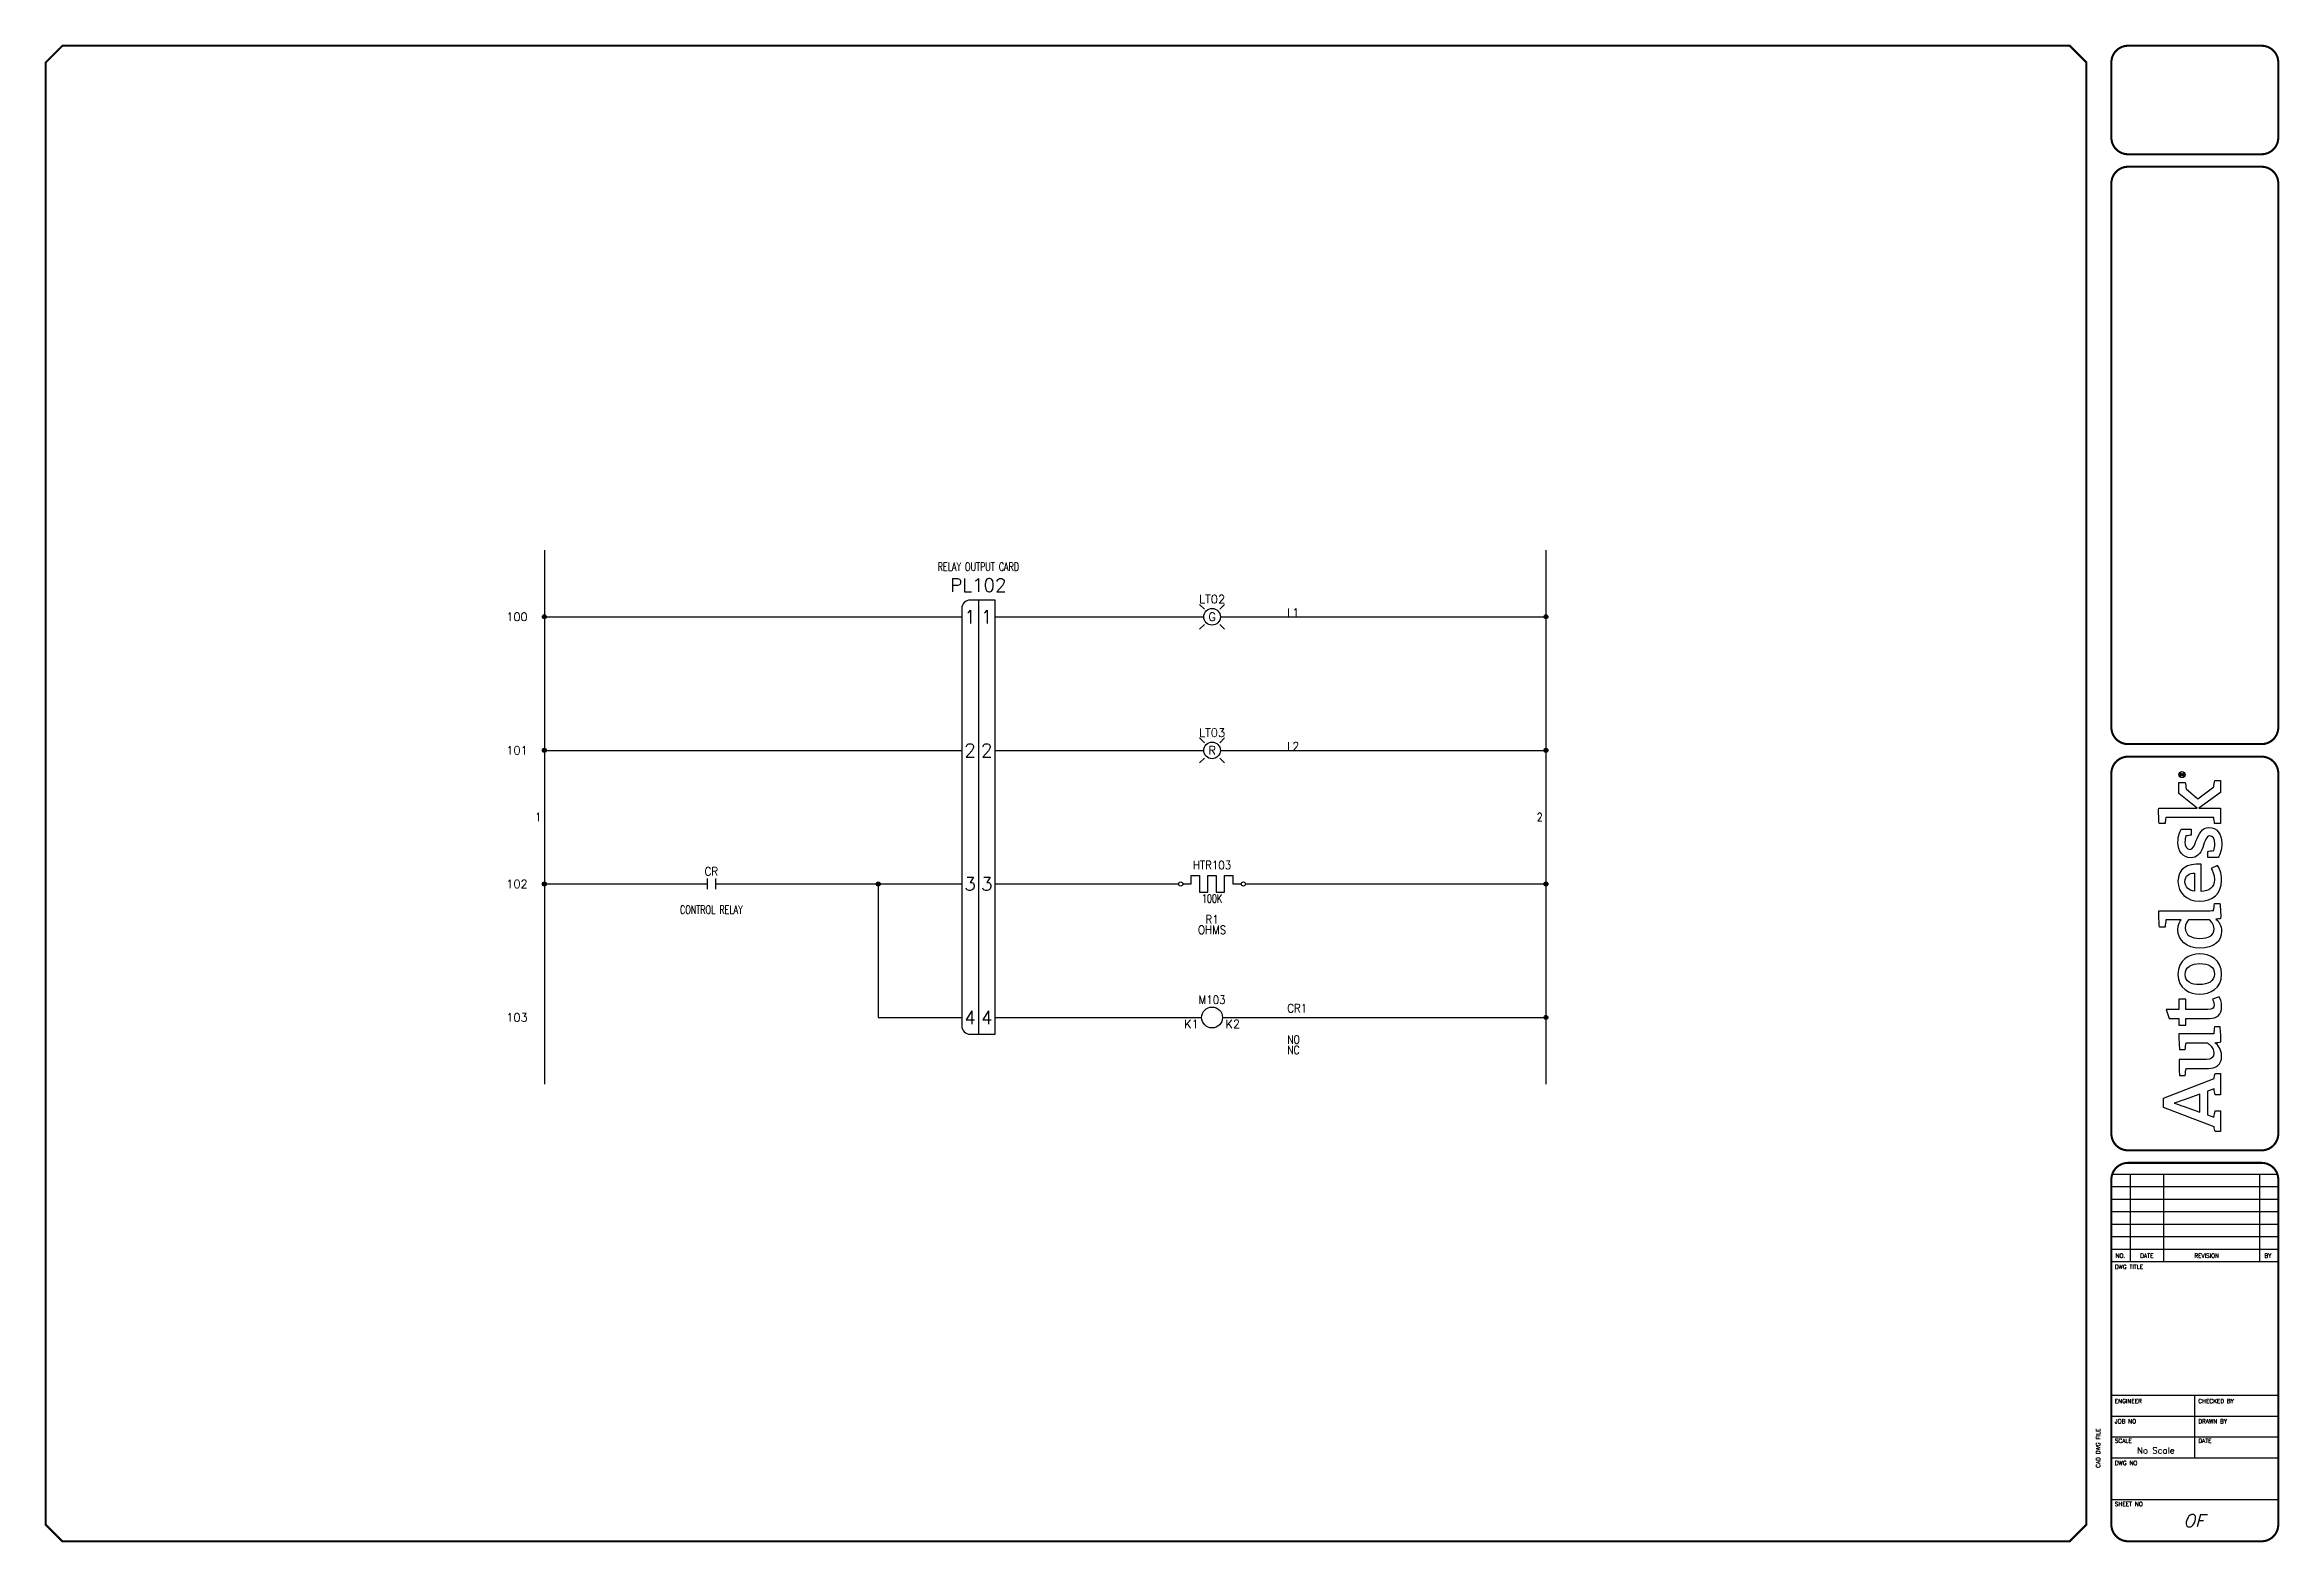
# Model space of a CAD drawing. Header units: inches. Extents: x 0 to 33.5, y 0 to 22.4.
import ezdxf
from ezdxf.enums import TextEntityAlignment as Align

# ---------------------------------------------------------------- set-up
doc = ezdxf.new("R2010")
doc.units = ezdxf.units.IN
doc.header["$MEASUREMENT"] = 0
for name, color, linetype in [('DESC', 150, 'Continuous'), ('DESCCHILD', 20, 'Continuous'), ('LAYER_1', 160, 'Continuous'), ('MISC', 7, 'Continuous'), ('SYMS', 7, 'Continuous'), ('TAGS', 150, 'Continuous'), ('TERMS', 123, 'Continuous'), ('TITLE', 7, 'Continuous'), ('WIREFIXED', 7, 'Continuous'), ('WIRES', 7, 'Continuous')]:
    doc.layers.add(name, color=color, linetype=linetype)
doc.styles.add('ITALIC', font='ITALIC')
doc.styles.add('SIMPLEX', font='SIMPLEX')
doc.styles.add('WD', font='romans.shx')

# ---------------------------------------------------------------- blocks, each defined once
blk = doc.blocks.new('AI9-BLK2')
at = {"layer": 'LAYER_1', "color": 7}
blk.add_circle((0, 0), 2.03, dxfattribs=at)
blk.add_open_spline([(1.7, 0), (1.7, -1), (1, -1.8), (0, -1.8), (-1, -1.8), (-1.7, -1), (-1.7, 0), (-1.7, 1), (-1, 1.8), (0, 1.8), (1, 1.8), (1.7, 1), (1.7, 0)], degree=3, knots=[0, 0, 0, 0, 1, 1, 1, 2, 2, 2, 3, 3, 3, 4, 4, 4, 4], dxfattribs=at)
blk = doc.blocks.new('AI9-BLK1')
at = {"layer": 'LAYER_1', "color": 7}
for points, knots in [([(0.7, -1.1), (0.7, -1.1), (0.2, -0.4), (0.2, -0.4), (0.1, -0.2), (0, -0.2), (-0.1, -0.1), (0.3, 0), (0.5, 0.2), (0.5, 0.5), (0.5, 0.8), (0.3, 1.1), (-0.2, 1.1), (-0.2, 1.1), (-0.8, 1.1), (-0.8, 1.1), (-0.8, 1.1), (-0.8, -1.1), (-0.8, -1.1), (-0.8, -1.1), (-0.5, -1.1), (-0.5, -1.1), (-0.5, -1.1), (-0.5, -0.1), (-0.5, -0.1), (-0.4, -0.1), (-0.3, -0.2), (-0.2, -0.3), (-0.2, -0.3), (0.3, -1.1), (0.3, -1.1), (0.3, -1.1), (0.7, -1.1), (0.7, -1.1)], [0, 0, 0, 0, 1, 1, 1, 2, 2, 2, 3, 3, 3, 4, 4, 4, 5, 5, 5, 6, 6, 6, 7, 7, 7, 8, 8, 8, 9, 9, 9, 10, 10, 10, 11, 11, 11, 11]), ([(0.2, 0.5), (0.2, 0.2), (-0.1, 0.1), (-0.3, 0.1), (-0.3, 0.1), (-0.5, 0.1), (-0.5, 0.1), (-0.5, 0.1), (-0.5, 0.8), (-0.5, 0.8), (-0.5, 0.8), (-0.2, 0.8), (-0.2, 0.8), (0.1, 0.8), (0.2, 0.7), (0.2, 0.5)], [0, 0, 0, 0, 1, 1, 1, 2, 2, 2, 3, 3, 3, 4, 4, 4, 5, 5, 5, 5])]:
    blk.add_open_spline(points, degree=3, knots=knots, dxfattribs=at)
blk = doc.blocks.new('LOGO')
for points, knots in [([(35.2, 4.3), (35.2, 4.3), (22.1, 38.1), (22.1, 38.1), (22.1, 38.1), (16.1, 38.1), (16.1, 38.1), (16.1, 38.1), (3.2, 4.3), (3.2, 4.3), (2.2, 4.2), (0.9, 4), (0, 3.7), (0, 3.7), (0, 0), (0, 0), (0, 0), (13.7, 0), (13.7, 0), (13.7, 0), (13.7, 3.7), (13.7, 3.7), (12.4, 4), (10.9, 4.3), (9.5, 4.4), (9.5, 4.4), (11.1, 8.8), (11.1, 8.8), (11.1, 8.8), (26.8, 8.8), (26.8, 8.8), (26.8, 8.8), (28.4, 4.3), (28.4, 4.3), (27, 4.2), (25.8, 4), (24.5, 3.7), (24.5, 3.7), (24.5, 0), (24.5, 0), (24.5, 0), (38.7, 0), (38.7, 0), (38.7, 0), (38.7, 3.7), (38.7, 3.7), (37.9, 3.9), (36, 4.3), (35.2, 4.3)], [0, 0, 0, 0, 1, 1, 1, 2, 2, 2, 3, 3, 3, 4, 4, 4, 5, 5, 5, 6, 6, 6, 7, 7, 7, 8, 8, 8, 9, 9, 9, 10, 10, 10, 11, 11, 11, 12, 12, 12, 13, 13, 13, 14, 14, 14, 15, 15, 15, 16, 16, 16, 16]), ([(12.8, 13.8), (12.8, 13.8), (16.6, 24.3), (16.6, 24.3), (17.8, 27.5), (18.2, 28.8), (18.8, 30.9), (18.8, 30.9), (18.9, 30.9), (18.9, 30.9), (19.6, 28.9), (20, 27.5), (21.1, 24.3), (21.1, 24.3), (24.9, 13.8), (24.9, 13.8), (24.9, 13.8), (12.8, 13.8), (12.8, 13.8)], [0, 0, 0, 0, 1, 1, 1, 2, 2, 2, 3, 3, 3, 4, 4, 4, 5, 5, 5, 6, 6, 6, 6]), ([(70.8, 23.1), (70.8, 23.1), (70.8, 27.7), (70.8, 27.7), (70.8, 27.7), (75.3, 27.7), (75.3, 27.7), (75.3, 27.7), (75.3, 34.3), (75.3, 34.3), (75.3, 34.3), (81.3, 36.2), (81.3, 36.2), (81.3, 36.2), (81.3, 27.7), (81.3, 27.7), (81.3, 27.7), (88, 27.7), (88, 27.7), (88, 27.7), (88, 23.1), (88, 23.1), (88, 23.1), (81.3, 23.1), (81.3, 23.1), (81.3, 23.1), (81.3, 8.4), (81.3, 8.4), (81.3, 5.6), (82.1, 4.3), (84.3, 4.3), (86, 4.3), (87.5, 5.1), (88, 5.5), (88, 5.5), (89.7, 0.9), (89.7, 0.9), (88.7, 0.3), (86.5, -0.7), (83.2, -0.7), (77.6, -0.7), (75.3, 2.4), (75.3, 7.4), (75.3, 7.4), (75.3, 23.1), (75.3, 23.1), (75.3, 23.1), (70.8, 23.1), (70.8, 23.1)], [0, 0, 0, 0, 1, 1, 1, 2, 2, 2, 3, 3, 3, 4, 4, 4, 5, 5, 5, 6, 6, 6, 7, 7, 7, 8, 8, 8, 9, 9, 9, 10, 10, 10, 11, 11, 11, 12, 12, 12, 13, 13, 13, 14, 14, 14, 15, 15, 15, 16, 16, 16, 16]), ([(147.1, 4.7), (147.1, 5.4), (147, 6.1), (147, 6.9), (147, 6.9), (147, 41.1), (147, 41.1), (143.4, 41.2), (139.3, 41), (136.1, 40.7), (136.1, 40.7), (136.1, 37), (136.1, 37), (137.7, 36.8), (139.6, 36.6), (141, 36.4), (141, 36.4), (141, 36.4), (141, 36.4), (141, 36.4), (141, 26.2), (141, 26.2), (140, 27.1), (138, 28.4), (134.3, 28.4), (127.3, 28.4), (122, 22.6), (122, 13.8), (122, 4.5), (126.6, -0.7), (133.4, -0.7), (137.1, -0.7), (139.6, 1.1), (141.3, 3.1), (141.3, 2.1), (141.6, 0.6), (141.8, 0), (145.2, -0.2), (148.7, 0.1), (151.7, 0.4), (151.7, 0.4), (151.7, 4.1), (151.7, 4.1), (150.2, 4.2), (148.4, 4.5), (147.1, 4.7)], [0, 0, 0, 0, 1, 1, 1, 2, 2, 2, 3, 3, 3, 4, 4, 4, 5, 5, 5, 6, 6, 6, 7, 7, 7, 8, 8, 8, 9, 9, 9, 10, 10, 10, 11, 11, 11, 12, 12, 12, 13, 13, 13, 14, 14, 14, 15, 15, 15, 15]), ([(229.4, 4.6), (229.4, 4.6), (221.5, 15.2), (221.5, 15.2), (221.5, 15.2), (228, 23), (228, 23), (229.4, 23.1), (231.3, 23.3), (232.4, 23.6), (232.4, 23.6), (232.4, 27.7), (232.4, 27.7), (232.4, 27.7), (225, 27.7), (225, 27.7), (225, 27.7), (215.2, 15.6), (215.2, 15.6), (215.2, 15.6), (215.2, 41.2), (215.2, 41.2), (211.8, 41.3), (208.2, 41.2), (205.1, 40.9), (205.1, 40.9), (205.1, 36.9), (205.1, 36.9), (206.5, 36.8), (208, 36.6), (209.1, 36.5), (209.1, 36.5), (209.1, 4.5), (209.1, 4.5), (207.8, 4.4), (206.3, 4.2), (205.1, 4), (205.1, 4), (205.1, 0), (205.1, 0), (205.1, 0), (215.2, 0), (215.2, 0), (215.2, 0), (215.2, 14.5), (215.2, 14.5), (215.2, 14.5), (225.6, 0), (225.6, 0), (225.6, 0), (233.7, 0), (233.7, 0), (233.7, 0), (233.7, 3.8), (233.7, 3.8), (232.2, 4.2), (230.6, 4.4), (229.4, 4.6)], [0, 0, 0, 0, 1, 1, 1, 2, 2, 2, 3, 3, 3, 4, 4, 4, 5, 5, 5, 6, 6, 6, 7, 7, 7, 8, 8, 8, 9, 9, 9, 10, 10, 10, 11, 11, 11, 12, 12, 12, 13, 13, 13, 14, 14, 14, 15, 15, 15, 16, 16, 16, 17, 17, 17, 18, 18, 18, 19, 19, 19, 19]), ([(59.7, -0.1), (59.5, 0.6), (59.2, 2.6), (59.1, 3.8), (57.8, 2), (54.9, -0.7), (50.2, -0.7), (44.2, -0.7), (42, 3.1), (42, 8.1), (42, 8.1), (42, 22.9), (42, 22.9), (40.6, 23.2), (38.8, 23.4), (37.3, 23.5), (37.3, 23.5), (37.3, 27.3), (37.3, 27.3), (40.3, 27.6), (44.4, 27.8), (48, 27.6), (48, 27.6), (48, 9.3), (48, 9.3), (48, 6.2), (49.1, 4.5), (52.3, 4.5), (55.8, 4.5), (58.4, 7.9), (59, 8.6), (59, 8.6), (59, 23), (59, 23), (57.8, 23.2), (56, 23.4), (54.6, 23.5), (54.6, 23.5), (54.6, 27.3), (54.6, 27.3), (57.6, 27.7), (61.5, 27.8), (65, 27.7), (65, 27.7), (65, 4.6), (65, 4.6), (66.3, 4.4), (68.1, 4.2), (69.6, 4.1), (69.6, 4.1), (69.6, 0.3), (69.6, 0.3), (66.7, 0), (63, -0.2), (59.7, -0.1)], [0, 0, 0, 0, 1, 1, 1, 2, 2, 2, 3, 3, 3, 4, 4, 4, 5, 5, 5, 6, 6, 6, 7, 7, 7, 8, 8, 8, 9, 9, 9, 10, 10, 10, 11, 11, 11, 12, 12, 12, 13, 13, 13, 14, 14, 14, 15, 15, 15, 16, 16, 16, 17, 17, 17, 18, 18, 18, 18]), ([(104.8, -0.7), (95.2, -0.7), (91.4, 7), (91.4, 13.8), (91.4, 20.6), (95.1, 28.4), (104.6, 28.4), (114.1, 28.4), (118.3, 20.8), (118.3, 14), (118.3, 7.2), (114.2, -0.7), (104.8, -0.7)], [0, 0, 0, 0, 1, 1, 1, 2, 2, 2, 3, 3, 3, 4, 4, 4, 4]), ([(104.5, 23.6), (99.6, 23.6), (97.8, 19.5), (97.8, 14), (97.8, 8.5), (99.9, 4.1), (104.8, 4.1), (109.8, 4.1), (111.8, 8.2), (111.8, 13.8), (111.8, 19.3), (109.5, 23.6), (104.5, 23.6)], [0, 0, 0, 0, 1, 1, 1, 2, 2, 2, 3, 3, 3, 4, 4, 4, 4]), ([(141, 7.6), (140.3, 6.7), (138.2, 4.3), (135, 4.3), (130.5, 4.3), (128.5, 8.1), (128.5, 13.8), (128.5, 19.6), (130.9, 23.5), (135.4, 23.5), (138.3, 23.5), (139.9, 22.3), (141, 21.3), (141, 21.3), (141, 7.6), (141, 7.6)], [0, 0, 0, 0, 1, 1, 1, 2, 2, 2, 3, 3, 3, 4, 4, 4, 5, 5, 5, 5]), ([(167.6, 4.1), (171.4, 4.1), (173.8, 5.5), (175, 6.2), (175, 6.2), (177.1, 2.1), (177.1, 2.1), (175.5, 1.1), (172.6, -0.7), (167.2, -0.7), (158.2, -0.7), (153.3, 5.5), (153.3, 14), (153.3, 22.5), (158.9, 28.4), (166.4, 28.4), (174.6, 28.4), (178.7, 22.5), (177.9, 12.9), (177.9, 12.9), (159.8, 12.9), (159.8, 12.9), (160, 7.9), (162.3, 4.1), (167.6, 4.1)], [0, 0, 0, 0, 1, 1, 1, 2, 2, 2, 3, 3, 3, 4, 4, 4, 5, 5, 5, 6, 6, 6, 7, 7, 7, 8, 8, 8, 8]), ([(172, 17.3), (171.9, 20.8), (170.4, 23.7), (166.3, 23.7), (162.6, 23.7), (160.6, 21.2), (159.9, 17.3), (159.9, 17.3), (172, 17.3), (172, 17.3)], [0, 0, 0, 0, 1, 1, 1, 2, 2, 2, 3, 3, 3, 3]), ([(193.3, 16.4), (190.2, 17.6), (187.8, 18.3), (187.8, 20.5), (187.8, 22.6), (189.9, 23.7), (192.6, 23.7), (194.1, 23.7), (195.6, 23.5), (196.8, 23.1), (196.9, 21.9), (197.1, 20.1), (197.3, 19.6), (197.3, 19.6), (201.3, 19.6), (201.3, 19.6), (201.3, 19.6), (201.3, 26.1), (201.3, 26.1), (200.2, 26.8), (197.1, 28.4), (192.4, 28.4), (186.5, 28.4), (182.2, 25), (182.2, 20.1), (182.2, 15.7), (184.9, 13.4), (189.1, 11.9), (193.4, 10.4), (196.7, 9.3), (196.7, 7.2), (196.7, 5.1), (195, 3.9), (191.4, 3.9), (189.9, 3.9), (188.1, 4.1), (187, 4.6), (186.9, 5.9), (186.6, 7.8), (186.3, 8.4), (186.3, 8.4), (182.3, 8.4), (182.3, 8.4), (182.3, 8.4), (182.3, 1.6), (182.3, 1.6), (182.3, 1.6), (182.3, 1.6), (182.3, 1.6), (184.1, 0.5), (187.5, -0.8), (191.8, -0.8), (198.3, -0.8), (202.4, 2.6), (202.4, 7.8), (202.4, 12.5), (197.8, 14.6), (193.3, 16.4)], [0, 0, 0, 0, 1, 1, 1, 2, 2, 2, 3, 3, 3, 4, 4, 4, 5, 5, 5, 6, 6, 6, 7, 7, 7, 8, 8, 8, 9, 9, 9, 10, 10, 10, 11, 11, 11, 12, 12, 12, 13, 13, 13, 14, 14, 14, 15, 15, 15, 16, 16, 16, 17, 17, 17, 18, 18, 18, 19, 19, 19, 19])]:
    blk.add_open_spline(points, degree=3, knots=knots)
for name, p in [('AI9-BLK2', (237.6, 25.7)), ('AI9-BLK1', (237.8, 25.7))]:
    blk.add_blockref(name, p)
blk = doc.blocks.new('NO_NUM_acade_title')
at = {"layer": 'TITLE'}
for p, q in [((30.594, 22.177), (30.594, 20.781)), ((30.969, 5.531), (33.469, 5.531)), ((31.25, 5.531), (31.25, 4.219)), ((31.75, 5.531), (31.75, 4.219)), ((33.188, 5.531), (33.188, 4.219)), ((30.969, 5.344), (33.469, 5.344)), ((30.969, 5.156), (33.469, 5.156)), ((30.969, 4.969), (33.469, 4.969)), ((30.969, 4.781), (33.469, 4.781)), ((30.969, 4.594), (33.469, 4.594)), ((30.969, 4.406), (33.469, 4.406)), ((30.969, 4.219), (33.469, 4.219)), ((30.594, 0.281), (30.594, 2.214)), ((30.969, 2.219), (33.469, 2.219)), ((32.219, 1.281), (32.219, 2.219)), ((30.969, 1.906), (33.469, 1.906)), ((30.969, 1.594), (33.469, 1.594)), ((30.969, 1.281), (33.469, 1.281)), ((30.969, 0.656), (33.469, 0.656))]:
    blk.add_line(p, q, dxfattribs=at)
at = {"layer": 'TITLE', "const_width": 0.0312}
blk.add_lwpolyline([(30.594, 0.281), (30.594, 22.177), (30.344, 22.427), (0.281, 22.427), (0.031, 22.177), (0.031, 0.281), (0.281, 0.031), (30.344, 0.031)], close=True, dxfattribs=at)
for points in [[(31.219, 22.427, 0.414214), (30.969, 22.177, 0.414214)], [(33.469, 22.177, 0.414214), (33.219, 22.427, 0.414214)], [(30.969, 21.052, 0.414214), (31.219, 20.802, 0.414214)], [(33.219, 20.802, 0.414214), (33.469, 21.052, 0.414214)], [(31.219, 20.615, 0.414214), (30.969, 20.365, 0.414214)], [(33.469, 20.365, 0.414214), (33.219, 20.615, 0.414214)], [(30.969, 12.219, 0.414214), (31.219, 11.969, 0.414214)], [(33.219, 11.969, 0.414214), (33.469, 12.219, 0.414214)], [(31.219, 11.781, 0.414214), (30.969, 11.531, 0.414214)], [(33.469, 11.531, 0.414214), (33.219, 11.781, 0.414214)], [(30.969, 6.135, 0.414214), (31.219, 5.885, 0.414214)], [(33.219, 5.885, 0.414214), (33.469, 6.135, 0.414214)], [(31.219, 5.698, 0.414214), (30.969, 5.448, 0.414214)], [(33.469, 5.448, 0.414214), (33.219, 5.698, 0.414214)], [(30.969, 0.281, 0.414214), (31.219, 0.031, 0.414214)], [(33.219, 0.031, 0.414214), (33.469, 0.281, 0.414214)]]:
    blk.add_lwpolyline(points, format="xyb", dxfattribs=at)
for points in [[(33.219, 22.427), (31.219, 22.427)], [(30.969, 22.177), (30.969, 21.052)], [(33.469, 22.177), (33.469, 21.052)], [(33.219, 20.802), (31.219, 20.802)], [(33.219, 20.615), (31.219, 20.615)], [(30.969, 20.365), (30.969, 12.219)], [(33.469, 20.365), (33.469, 12.219)], [(31.219, 11.969), (33.219, 11.969)], [(31.219, 11.781), (33.219, 11.781)], [(31.219, 5.885), (33.219, 5.885)], [(31.219, 5.698), (33.219, 5.698)], [(30.969, 5.448), (30.969, 0.281)], [(33.469, 5.448), (33.469, 0.281)], [(31.219, 0.031), (33.219, 0.031)]]:
    blk.add_lwpolyline(points, dxfattribs=at)
at = {"layer": 'TITLE', "color": 7, "const_width": 0.0312}
for points in [[(30.969, 11.531), (30.969, 6.135)], [(33.469, 11.531), (33.469, 6.135)]]:
    blk.add_lwpolyline(points, dxfattribs=at)
at = {"xscale": 0.02250000000000085, "yscale": 0.02250000000000085, "zscale": 0.02250000000000085, "rotation": 90}
blk.add_blockref('LOGO', (32.605, 6.167), dxfattribs=at)
at = {"layer": 'TITLE', "color": 1, "style": 'SIMPLEX'}
for s, p in [('DWG TITLE', (31.021, 4.109)), ('ENGINEER', (31.021, 2.099)), ('CHECKED BY', (32.271, 2.099)), ('JOB NO', (31.021, 1.797)), ('DRAWN BY', (32.271, 1.797)), ('SCALE', (31.021, 1.505)), ('DATE', (32.271, 1.505)), ('DWG NO', (31.021, 1.172)), ('SHEET NO', (31.021, 0.557))]:
    blk.add_text(s, height=0.0625, dxfattribs=at).set_placement(p)
at = {"layer": 'TITLE', "color": 1}
for s, height, style, p in [('NO.', 0.0625, 'SIMPLEX', (31.104, 4.307)), ('DATE', 0.0625, 'SIMPLEX', (31.5, 4.307)), ('REVISION', 0.0625, 'SIMPLEX', (32.396, 4.307)), ('BY', 0.0625, 'SIMPLEX', (33.313, 4.307)), ('OF', 0.1875, 'ITALIC', (32.208, 0.339))]:
    blk.add_text(s, height=height, dxfattribs=dict(at, style=style)).set_placement(p, align=Align.MIDDLE)
at = {"layer": 'TITLE', "color": 1, "style": 'SIMPLEX'}
blk.add_text('CAD DWG FILE', height=0.0625, rotation=90, dxfattribs=at).set_placement((30.802, 1.13))
at = {"layer": 'TITLE', "color": 1, "style": 'ITALIC'}
for tag, height, p in [('TITLE#1', 0.125, (32.156, 3.406)), ('TITLE#2', 0.125, (32.156, 3.204)), ('TITLE#3', 0.125, (32.156, 3.001)), ('TITLE#4', 0.125, (32.156, 2.799)), ('DWG#', 0.2, (32.156, 0.826))]:
    blk.add_attdef(tag, text='', height=height, dxfattribs=at).set_placement(p, align=Align.CENTER)
at = {"layer": 'TITLE', "color": 1, "style": 'SIMPLEX'}
blk.add_attdef('CAD#', (30.826, 1.958), '', height=0.0938, rotation=90, dxfattribs=at)
at = {"layer": 'TITLE', "color": 1}
for tag, p, height, style in [('ENGINEER', (31.237, 1.958), 0.0938, 'ITALIC'), ('CHKDBY', (32.424, 1.958), 0.0938, 'ITALIC'), ('JOB#', (31.464, 1.644), 0.0938, 'SIMPLEX'), ('DRAWNBY', (32.494, 1.644), 0.0938, 'ITALIC'), ('SCALE', (31.353, 1.344), 0.0938, 'SIMPLEX'), ('DATE', (32.408, 1.344), 0.0938, 'SIMPLEX'), ('SHTS', (32.532, 0.25), 0.2, 'ITALIC')]:
    blk.add_attdef(tag, p, '', height=height, dxfattribs=dict(at, style=style))
at = {"layer": 'TITLE', "color": 1, "style": 'ITALIC'}
blk.add_attdef('SH#', text='', height=0.2, dxfattribs=at).set_placement((31.881, 0.25), align=Align.RIGHT)
at = {"layer": 'TITLE', "color": 7, "flags": 9}
blk.add_attdef('WD_TB', (31.219, 0.031), '', height=0.125, dxfattribs=at)
blk = doc.blocks.new('WD_MLRH')
at = {"style": 'WD'}
blk.add_attdef('RUNGFIRST', text='', height=0.125, dxfattribs=at).set_placement((-0.25, 0), align=Align.MIDDLE_RIGHT)
at = {"style": 'WD', "flags": 1}
for tag, p in [('WIRE-START', (-0.25, -0.356)), ('RUNGHORV', (-0.25, -0.127)), ('WIREMODE', (-0.25, -0.281)), ('RUNGDIST', (-0.25, -0.2)), ('RUNGCNT', (-0.25, -0.237)), ('RUNGINC', (-0.25, -0.163)), ('WIREFMT', (-0.25, -0.321)), ('WIRE-GSUF', (-0.25, -0.396)), ('PH3SPACE', (-0.25, -0.437))]:
    blk.add_attdef(tag, text='', height=0.025, dxfattribs=at).set_placement(p, align=Align.RIGHT)
blk = doc.blocks.new('WDDOT')
for radius in [0.03, 0.0187, 0.00929]:
    blk.add_circle((0, 0), radius)
blk = doc.blocks.new('HCN1_1PJ_874')
at = {"layer": 'SYMS'}
for p, q in [((-0.25, 0.125), (-0.25, -6.125)), ((0.25, 0.25), (-0.125, 0.25)), ((0, 0.25), (0, -6.25)), ((0.25, -6.25), (0.25, 0.25)), ((-0.125, -6.25), (0.25, -6.25))]:
    blk.add_line(p, q, dxfattribs=at)
for centre, start, end in [((-0.125, 0.125), 90, 180), ((-0.125, -6.125), 180, 270)]:
    blk.add_arc(centre, 0.125, start, end, dxfattribs=at)
at = {"layer": 'SYMS', "style": 'WD', "width": 0.7}
for tag, p in [('INST', (0, 1)), ('DESC1', (0, 0.688)), ('LOC', (0, 0.844)), ('DESC2', (0, 0.531))]:
    blk.add_attdef(tag, text='', height=0.125, dxfattribs=at).set_placement(p, align=Align.CENTER)
at = {"layer": 'SYMS', "style": 'WD'}
blk.add_attdef('TAG1', text='', height=0.125, dxfattribs=at).set_placement((0, 0.375), align=Align.CENTER)
at = {"layer": 'SYMS', "style": 'WD', "width": 0.8}
blk.add_attdef('XREF', (1, 0.375), '', height=0.125, dxfattribs=at)
at = {"layer": 'SYMS', "linetype": 'Continuous', "style": 'WD', "flags": 8}
for tag, p in [('TERMDESC01P', (-0.35, 0.05)), ('TERMDESC02P', (-0.35, -1.95)), ('TERMDESC03P', (-0.35, -3.95)), ('TERMDESC04P', (-0.35, -5.95))]:
    blk.add_attdef(tag, text='', height=0.1, dxfattribs=at).set_placement(p, align=Align.RIGHT)
for tag, p in [('TERM01P', (-0.125, 0)), ('TERM01J', (0.125, 0)), ('TERM02P', (-0.125, -2)), ('TERM02J', (0.125, -2)), ('TERM03P', (-0.125, -4)), ('TERM03J', (0.125, -4)), ('TERM04P', (-0.125, -6)), ('TERM04J', (0.125, -6))]:
    blk.add_attdef(tag, text='', height=0.1, dxfattribs=at).set_placement(p, align=Align.MIDDLE_CENTER)
at = {"layer": 'SYMS', "color": 7, "style": 'WD'}
for tag, p in [('X4_TINY_DOT_DONT_REMOVE_01P', (-0.25, 0)), ('X1_TINY_DOT_DONT_REMOVE_01J', (0.25, 0)), ('X4_TINY_DOT_DONT_REMOVE_02P', (-0.25, -2)), ('X1_TINY_DOT_DONT_REMOVE_02J', (0.25, -2)), ('X4_TINY_DOT_DONT_REMOVE_03P', (-0.25, -4)), ('X1_TINY_DOT_DONT_REMOVE_03J', (0.25, -4)), ('X4_TINY_DOT_DONT_REMOVE_04P', (-0.25, -6)), ('X1_TINY_DOT_DONT_REMOVE_04J', (0.25, -6))]:
    blk.add_attdef(tag, p, '', height=0.0001, dxfattribs=at)
at = {"layer": 'SYMS', "style": 'WD'}
for tag, p, flags in [('X4TERM01P', (-0.25, 0), 1), ('WD_JUMPERS', (0, 0), 1), ('ACE_FLAG', (0.048, 0.134), 9), ('FAMILY', (0.048, 0.121), 9), ('GENDER', (0.109, 0.08), 9), ('WDBLKNAM', (0.175, 0.125), 9), ('X1TERM01J', (0.25, 0), 1), ('X4TERM02P', (-0.25, -2), 1), ('X1TERM02J', (0.25, -2), 1), ('X4TERM03P', (-0.25, -4), 1), ('X1TERM03J', (0.25, -4), 1), ('X4TERM04P', (-0.25, -6), 1), ('X1TERM04J', (0.25, -6), 1), ('X8LINK', (0, -6.375), 1)]:
    blk.add_attdef(tag, p, '', height=0.01, dxfattribs=dict(at, flags=flags))
at = {"layer": 'SYMS', "linetype": 'Continuous', "style": 'WD', "flags": 9}
for tag, p in [('ASSYCODE', (0.046, 0.065)), ('MFG', (0.051, 0.078)), ('CAT', (0.052, 0.098))]:
    blk.add_attdef(tag, text='', height=0.01, dxfattribs=at).set_placement(p, align=Align.CENTER)
at = {"layer": 'SYMS', "linetype": 'Continuous', "style": 'WD', "flags": 8}
for tag, p in [('TERMDESC01J', (0.35, 0.05)), ('TERMDESC02J', (0.35, -1.95)), ('TERMDESC03J', (0.35, -3.95)), ('TERMDESC04J', (0.35, -5.95))]:
    blk.add_attdef(tag, p, '', height=0.1, dxfattribs=at)
for tag, p in [('X4WIRE01P', (-0.35, -0.05)), ('X4WIRE02P', (-0.35, -2.05)), ('X4WIRE03P', (-0.35, -4.05)), ('X4WIRE04P', (-0.35, -6.05))]:
    blk.add_attdef(tag, text='', height=0.1, dxfattribs=at).set_placement(p, align=Align.TOP_RIGHT)
for tag, p in [('X1WIRE01J', (0.35, -0.05)), ('X1WIRE02J', (0.35, -2.05)), ('X1WIRE03J', (0.35, -4.05)), ('X1WIRE04J', (0.35, -6.05))]:
    blk.add_attdef(tag, text='', height=0.1, dxfattribs=at).set_placement(p, align=Align.TOP_LEFT)
blk = doc.blocks.new('HCR21')
at = {"linetype": 'Continuous'}
for p, q in [((-0.062, 0.08), (-0.062, -0.08)), ((0.062, 0.08), (0.062, -0.08))]:
    blk.add_line(p, q, dxfattribs=at)
at = {"style": 'WD'}
for tag, width, p in [('INST', 0.7, (0, 0.451)), ('LOC', 0.7, (0, 0.281)), ('TAG2', 0.9, (0, 0.125)), ('DESC1', 0.7, (0, -0.449)), ('XREF', 0.7, (0, -0.297)), ('DESC2', 0.7, (0, -0.597)), ('DESC3', 0.7, (0, -0.744))]:
    blk.add_attdef(tag, text='', height=0.125, dxfattribs=dict(at, width=width)).set_placement(p, align=Align.CENTER)
for tag, p, height, flags in [('X4TERM01', (-0.062, 0), 0.0125, 1), ('X1TERM02', (0.062, 0), 0.0125, 1), ('FAMILY', (0.097, 0.053), 0.01, 9), ('CONTACT', (0.097, 0.036), 0.01, 1)]:
    blk.add_attdef(tag, p, '', height=height, dxfattribs=dict(at, flags=flags))
for tag, p in [('X2LINK', (0, 0.125)), ('X8LINK', (0, -0.125))]:
    blk.add_attdef(tag, p, '', height=0.01, dxfattribs=at)
at = {"linetype": 'Continuous', "style": 'WD', "flags": 8}
blk.add_attdef('TERM01', text='', height=0.125, dxfattribs=at).set_placement((-0.125, -0.016), align=Align.TOP_RIGHT)
blk.add_attdef('TERM02', text='', height=0.125, dxfattribs=at).set_placement((0.125, -0.016), align=Align.TOP_LEFT)
blk = doc.blocks.new('HLT1G')
for p, q in [((-0.115, 0.115), (-0.186, 0.186)), ((0.115, 0.115), (0.186, 0.186)), ((-0.115, -0.115), (-0.186, -0.186)), ((0.115, -0.115), (0.186, -0.186))]:
    blk.add_line(p, q)
blk.add_circle((0, 0), 0.125)
at = {"style": 'WD', "width": 0.7}
for tag, p in [('INST', (0.006, 0.528)), ('LOC', (0.006, 0.359))]:
    blk.add_attdef(tag, text='', height=0.125, dxfattribs=at).set_placement(p, align=Align.CENTER)
at = {"style": 'WD'}
blk.add_attdef('COLOR', text='', height=0.125, dxfattribs=at).set_placement((0, 0), align=Align.MIDDLE)
blk.add_attdef('TAG1', text='', height=0.125, dxfattribs=at).set_placement((0, 0.202), align=Align.CENTER)
at = {"style": 'WD', "flags": 1}
for tag, p in [('X4TERM01', (-0.125, 0)), ('X1TERM02', (0.125, 0))]:
    blk.add_attdef(tag, p, '', height=0.0125, dxfattribs=at)
at = {"linetype": 'Continuous', "style": 'WD', "flags": 9}
blk.add_attdef('ASSYCODE', text='', height=0.01, dxfattribs=at).set_placement((-0.003, 0.096), align=Align.CENTER)
at = {"style": 'WD', "flags": 9}
blk.add_attdef('FAMILY', text='', height=0.01, dxfattribs=at).set_placement((-0.005, 0.161), align=Align.CENTER)
at = {"linetype": 'Continuous', "style": 'WD', "flags": 1}
for tag, p in [('MFG', (0, 0.121)), ('CAT', (0, 0.14))]:
    blk.add_attdef(tag, text='', height=0.01, dxfattribs=at).set_placement(p, align=Align.MIDDLE)
at = {"style": 'WD'}
for tag, p, width in [('DESC1', (1.125, 0), 0.9), ('WDTAGALT', (1.125, -0.312), 0.7)]:
    blk.add_attdef(tag, p, '', height=0.125, dxfattribs=dict(at, width=width))
at = {"linetype": 'Continuous', "style": 'WD', "flags": 8}
blk.add_attdef('TERM01', text='', height=0.125, dxfattribs=at).set_placement((-0.175, -0.031), align=Align.TOP_RIGHT)
blk.add_attdef('TERM02', text='', height=0.125, dxfattribs=at).set_placement((0.175, -0.031), align=Align.TOP_LEFT)
at = {"style": 'WD', "width": 0.9}
blk.add_attdef('DESC2', text='', height=0.125, dxfattribs=at).set_placement((1.125, -0.031), align=Align.TOP_LEFT)
blk = doc.blocks.new('HLT1R')
for p, q in [((-0.115, 0.115), (-0.186, 0.186)), ((0.115, 0.115), (0.186, 0.186)), ((-0.115, -0.115), (-0.186, -0.186)), ((0.115, -0.115), (0.186, -0.186))]:
    blk.add_line(p, q)
blk.add_circle((0, 0), 0.125)
at = {"style": 'WD', "width": 0.7}
for tag, p in [('INST', (0.006, 0.528)), ('LOC', (0.006, 0.359))]:
    blk.add_attdef(tag, text='', height=0.125, dxfattribs=at).set_placement(p, align=Align.CENTER)
at = {"style": 'WD'}
blk.add_attdef('COLOR', text='', height=0.125, dxfattribs=at).set_placement((0, 0), align=Align.MIDDLE)
blk.add_attdef('TAG1', text='', height=0.125, dxfattribs=at).set_placement((0, 0.202), align=Align.CENTER)
at = {"style": 'WD', "flags": 1}
for tag, p in [('X4TERM01', (-0.125, 0)), ('X1TERM02', (0.125, 0))]:
    blk.add_attdef(tag, p, '', height=0.0125, dxfattribs=at)
at = {"linetype": 'Continuous', "style": 'WD', "flags": 9}
blk.add_attdef('ASSYCODE', text='', height=0.01, dxfattribs=at).set_placement((-0.003, 0.098), align=Align.CENTER)
at = {"style": 'WD', "flags": 9}
blk.add_attdef('FAMILY', text='', height=0.01, dxfattribs=at).set_placement((-0.005, 0.161), align=Align.CENTER)
at = {"linetype": 'Continuous', "style": 'WD', "flags": 1}
for tag, p in [('MFG', (0, 0.121)), ('CAT', (0, 0.14))]:
    blk.add_attdef(tag, text='', height=0.01, dxfattribs=at).set_placement(p, align=Align.MIDDLE)
at = {"style": 'WD'}
for tag, p, width in [('DESC1', (1.125, 0), 0.9), ('WDTAGALT', (1.125, -0.312), 0.7)]:
    blk.add_attdef(tag, p, '', height=0.125, dxfattribs=dict(at, width=width))
at = {"linetype": 'Continuous', "style": 'WD', "flags": 8}
blk.add_attdef('TERM01', text='', height=0.125, dxfattribs=at).set_placement((-0.175, -0.031), align=Align.TOP_RIGHT)
blk.add_attdef('TERM02', text='', height=0.125, dxfattribs=at).set_placement((0.175, -0.031), align=Align.TOP_LEFT)
at = {"style": 'WD', "width": 0.9}
blk.add_attdef('DESC2', text='', height=0.125, dxfattribs=at).set_placement((1.125, -0.031), align=Align.TOP_LEFT)
blk = doc.blocks.new('HRE1HTALT')
for p, q in [((-0.4375, 0), (-0.3125, 0)), ((-0.3125, 0), (-0.3125, 0.125)), ((-0.3125, 0.125), (-0.1875, 0.125)), ((-0.1875, 0.125), (-0.1875, -0.125)), ((-0.0625, -0.125), (-0.0625, 0.125)), ((-0.0625, 0.125), (0.0625, 0.125)), ((0.0625, 0.125), (0.0625, -0.125)), ((0.1875, -0.125), (0.1875, 0.125)), ((0.1875, 0.125), (0.3125, 0.125)), ((0.3125, 0.125), (0.3125, 0)), ((0.3125, 0), (0.4375, 0)), ((-0.1875, -0.125), (-0.0625, -0.125)), ((0.0625, -0.125), (0.1875, -0.125))]:
    blk.add_line(p, q)
for centre in [(-0.46875, 0), (0.46875, 0)]:
    blk.add_circle(centre, 0.03125)
at = {"style": 'WD'}
for tag, width, p in [('TAG1', 0.9, (0, 0.21875)), ('INST', 0.7, (0, 0.53125)), ('LOC', 0.7, (0, 0.375)), ('RATING1', 0.7, (0, -0.28125)), ('RATING2', 0.7, (0, -0.4375)), ('DESC1', 0.9, (0, -0.59375)), ('DESC2', 0.9, (0, -0.75))]:
    blk.add_attdef(tag, text='', height=0.125, dxfattribs=dict(at, width=width)).set_placement(p, align=Align.CENTER)
at = {"style": 'WD', "flags": 1}
for tag, p, height in [('X4TERM01', (-0.5, 0), 0.005), ('FAMILY', (0, 0), 0.01), ('ASSYCODE', (0.09375, 0.15625), 0.01), ('CAT', (0.09375, 0.1875), 0.01), ('MFG', (0.09375, 0.21875), 0.01), ('X1TERM02', (0.5, 0), 0.005)]:
    blk.add_attdef(tag, p, '', height=height, dxfattribs=at)
at = {"style": 'WD'}
blk.add_attdef('TERM01', text='', height=0.125, dxfattribs=at).set_placement((-0.555, -0.015), align=Align.TOP_RIGHT)
blk.add_attdef('TERM02', text='', height=0.125, dxfattribs=at).set_placement((0.555, -0.015), align=Align.TOP_LEFT)
blk = doc.blocks.new('HMS1')
blk.add_circle((0, 0), 0.156)
at = {"style": 'WD'}
for tag, width, p in [('INST', 0.7, (0.006, 0.528)), ('LOC', 0.7, (0.006, 0.359)), ('TAG1', 0.9, (0, 0.202))]:
    blk.add_attdef(tag, text='', height=0.125, dxfattribs=dict(at, width=width)).set_placement(p, align=Align.CENTER)
at = {"style": 'WD', "flags": 1}
for tag, p in [('X4TERM01', (-0.156, 0)), ('X1TERM02', (0.156, 0))]:
    blk.add_attdef(tag, p, '', height=0.0125, dxfattribs=at)
at = {"linetype": 'Continuous', "style": 'WD', "flags": 9}
blk.add_attdef('ASSYCODE', text='', height=0.01, dxfattribs=at).set_placement((0, 0.113), align=Align.CENTER)
at = {"style": 'WD', "flags": 9}
blk.add_attdef('FAMILY', text='', height=0.01, dxfattribs=at).set_placement((-0.005, 0.17), align=Align.CENTER)
at = {"linetype": 'Continuous', "style": 'WD', "flags": 1}
for tag, p in [('MFG', (0, 0.14)), ('CAT', (0, 0.159))]:
    blk.add_attdef(tag, text='', height=0.01, dxfattribs=at).set_placement(p, align=Align.MIDDLE)
at = {"style": 'WD'}
for tag, p, width in [('DESC1', (1.126, 0.076), 0.9), ('DESC2', (1.126, -0.081), 0.9), ('DESC3', (1.126, -0.237), 0.9), ('XREFNO', (1.359, -0.393), 0.8), ('XREFNC', (1.359, -0.549), 0.8)]:
    blk.add_attdef(tag, p, '', height=0.125, dxfattribs=dict(at, width=width))
at = {"linetype": 'Continuous', "style": 'WD'}
blk.add_attdef('TERM01', text='', height=0.125, dxfattribs=at).set_placement((-0.2, -0.035), align=Align.TOP_RIGHT)
blk.add_attdef('TERM02', text='', height=0.125, dxfattribs=at).set_placement((0.2, -0.035), align=Align.TOP_LEFT)
at = {"style": 'WD', "width": 0.8, "flags": 8}
for tag, p in [('NO', (1.126, -0.393)), ('NC', (1.126, -0.549))]:
    blk.add_attdef(tag, p, '', height=0.125, dxfattribs=at)
blk = doc.blocks.new('WD_WNV')
at = {"linetype": 'Continuous', "style": 'WD', "width": 0.8}
blk.add_attdef('WIRENO', text='', height=0.125, dxfattribs=at).set_placement((-0.05, 0), align=Align.MIDDLE_RIGHT)
at = {"style": 'WD', "flags": 1}
for tag, p in [('W01USER', (-0.062, 0.094)), ('W02USER', (-0.062, 0.086)), ('W03USER', (-0.062, 0.078)), ('W04USER', (-0.062, 0.07)), ('W05USER', (-0.062, 0.062)), ('W06USER', (-0.062, 0.055)), ('W07USER', (-0.062, 0.047)), ('W08USER', (-0.062, 0.039)), ('W09USER', (-0.062, 0.031)), ('W10USER', (-0.062, 0.023))]:
    blk.add_attdef(tag, text='', height=0.005, dxfattribs=at).set_placement(p, align=Align.CENTER)

msp = doc.modelspace()

# ---------------------------------------------------------------- linework, layer by layer
at = {"layer": 'WIRES'}
for p, q in [((7.5, 14.875), (7.5, 6.875)), ((22.5, 14.875), (22.5, 6.875)), ((7.5, 13.875), (13.75, 13.875)), ((14.25, 13.875), (17.375, 13.875)), ((17.625, 13.875), (22.5, 13.875)), ((7.5, 11.875), (13.75, 11.875)), ((14.25, 11.875), (17.375, 11.875)), ((17.625, 11.875), (22.5, 11.875)), ((7.5, 9.875), (9.938, 9.875)), ((10.062, 9.875), (13.75, 9.875)), ((12.5, 9.875), (12.5, 7.875)), ((14.25, 9.875), (17, 9.875)), ((18, 9.875), (22.5, 9.875)), ((12.5, 7.875), (13.75, 7.875)), ((14.25, 7.875), (17.344, 7.875)), ((17.656, 7.875), (22.5, 7.875))]:
    msp.add_line(p, q, dxfattribs=at)

# ---------------------------------------------------------------- block references
for name, p, values in [('NO_NUM_acade_title', (0, 0), {'SCALE': 'No Scale'}), ('WD_MLRH', (7.5, 13.875), {'RUNGFIRST': '100'})]:
    msp.add_blockref(name, p).add_auto_attribs(values)
at = {"layer": 'SYMS'}
ref = msp.add_blockref('HCN1_1PJ_874', (14, 13.875), dxfattribs=at)
ref.add_attrib('TAG1', 'PL102', dxfattribs={"layer": 'TAGS', "height": 0.2, "style": 'WD'}).set_placement((14, 14.25), align=Align.CENTER)
ref.add_attrib('DESC1', 'RELAY OUTPUT CARD', dxfattribs={"layer": 'DESC', "height": 0.125, "style": 'WD', "width": 0.7}).set_placement((14, 14.562), align=Align.CENTER)
ref.add_attrib('X4_TINY_DOT_DONT_REMOVE_01P', '.', (13.75, 13.875), dxfattribs={"layer": 'MISC', "color": 7, "height": 0.0001, "style": 'WD'})
ref.add_attrib('X1_TINY_DOT_DONT_REMOVE_01J', '.', (14.25, 13.875), dxfattribs={"layer": 'MISC', "color": 7, "height": 0.0001, "style": 'WD'})
ref.add_attrib('TERM01P', '1', dxfattribs={"layer": 'TERMS', "linetype": 'Continuous', "height": 0.2, "style": 'WD', "flags": 8}).set_placement((13.875, 13.875), align=Align.MIDDLE_CENTER)
ref.add_attrib('TERM01J', '1', dxfattribs={"layer": 'TERMS', "linetype": 'Continuous', "height": 0.2, "style": 'WD', "flags": 8}).set_placement((14.125, 13.875), align=Align.MIDDLE_CENTER)
ref.add_attrib('X4_TINY_DOT_DONT_REMOVE_02P', '.', (13.75, 11.875), dxfattribs={"layer": 'MISC', "color": 7, "height": 0.0001, "style": 'WD'})
ref.add_attrib('X1_TINY_DOT_DONT_REMOVE_02J', '.', (14.25, 11.875), dxfattribs={"layer": 'MISC', "color": 7, "height": 0.0001, "style": 'WD'})
ref.add_attrib('TERM02P', '2', dxfattribs={"layer": 'TERMS', "linetype": 'Continuous', "height": 0.2, "style": 'WD', "flags": 8}).set_placement((13.875, 11.875), align=Align.MIDDLE_CENTER)
ref.add_attrib('TERM02J', '2', dxfattribs={"layer": 'TERMS', "linetype": 'Continuous', "height": 0.2, "style": 'WD', "flags": 8}).set_placement((14.125, 11.875), align=Align.MIDDLE_CENTER)
ref.add_attrib('X4_TINY_DOT_DONT_REMOVE_03P', '.', (13.75, 9.875), dxfattribs={"layer": 'MISC', "color": 7, "height": 0.0001, "style": 'WD'})
ref.add_attrib('X1_TINY_DOT_DONT_REMOVE_03J', '.', (14.25, 9.875), dxfattribs={"layer": 'MISC', "color": 7, "height": 0.0001, "style": 'WD'})
ref.add_attrib('TERM03P', '3', dxfattribs={"layer": 'TERMS', "linetype": 'Continuous', "height": 0.2, "style": 'WD', "flags": 8}).set_placement((13.875, 9.875), align=Align.MIDDLE_CENTER)
ref.add_attrib('TERM03J', '3', dxfattribs={"layer": 'TERMS', "linetype": 'Continuous', "height": 0.2, "style": 'WD', "flags": 8}).set_placement((14.125, 9.875), align=Align.MIDDLE_CENTER)
ref.add_attrib('X4_TINY_DOT_DONT_REMOVE_04P', '.', (13.75, 7.875), dxfattribs={"layer": 'MISC', "color": 7, "height": 0.0001, "style": 'WD'})
ref.add_attrib('X1_TINY_DOT_DONT_REMOVE_04J', '.', (14.25, 7.875), dxfattribs={"layer": 'MISC', "color": 7, "height": 0.0001, "style": 'WD'})
ref.add_attrib('TERM04P', '4', dxfattribs={"layer": 'TERMS', "linetype": 'Continuous', "height": 0.2, "style": 'WD', "flags": 8}).set_placement((13.875, 7.875), align=Align.MIDDLE_CENTER)
ref.add_attrib('TERM04J', '4', dxfattribs={"layer": 'TERMS', "linetype": 'Continuous', "height": 0.2, "style": 'WD', "flags": 8}).set_placement((14.125, 7.875), align=Align.MIDDLE_CENTER)
ref = msp.add_blockref('HLT1G', (17.5, 13.875), dxfattribs=at)
ref.add_attrib('DESC1', 'L1', (18.625, 13.875), dxfattribs={"layer": 'DESC', "height": 0.125, "style": 'WD', "width": 0.9})
ref.add_attrib('TAG1', 'LT02', dxfattribs={"layer": 'TAGS', "height": 0.125, "style": 'WD'}).set_placement((17.5, 14.077), align=Align.CENTER)
ref.add_attrib('COLOR', 'G', dxfattribs={"layer": 'MISC', "height": 0.125, "style": 'WD'}).set_placement((17.5, 13.875), align=Align.MIDDLE)
for p in [(7.5, 13.875), (22.5, 13.875), (7.5, 11.875), (22.5, 11.875), (7.5, 9.875), (12.5, 9.875), (22.5, 9.875), (22.5, 7.875)]:
    msp.add_blockref('WDDOT', p, dxfattribs=at)
ref = msp.add_blockref('HLT1R', (17.5, 11.875), dxfattribs=at)
ref.add_attrib('DESC1', 'L2', (18.625, 11.875), dxfattribs={"layer": 'DESC', "height": 0.125, "style": 'WD', "width": 0.9})
ref.add_attrib('TAG1', 'LT03', dxfattribs={"layer": 'TAGS', "height": 0.125, "style": 'WD'}).set_placement((17.5, 12.077), align=Align.CENTER)
ref.add_attrib('COLOR', 'R', dxfattribs={"layer": 'MISC', "height": 0.125, "style": 'WD'}).set_placement((17.5, 11.875), align=Align.MIDDLE)
ref = msp.add_blockref('HCR21', (10, 9.875), dxfattribs=at)
ref.add_attrib('DESC1', 'CONTROL RELAY', dxfattribs={"layer": 'DESCCHILD', "height": 0.125, "style": 'WD', "width": 0.7}).set_placement((10, 9.426), align=Align.CENTER)
ref.add_attrib('TAG2', 'CR', dxfattribs={"layer": 'TAGS', "height": 0.125, "style": 'WD', "width": 0.9}).set_placement((10, 10), align=Align.CENTER)
ref = msp.add_blockref('HRE1HTALT', (17.5, 9.875), dxfattribs=at)
ref.add_attrib('DESC1', 'R1', dxfattribs={"layer": 'DESC', "height": 0.125, "style": 'WD', "width": 0.9}).set_placement((17.5, 9.281), align=Align.CENTER)
ref.add_attrib('TAG1', 'HTR103', dxfattribs={"layer": 'TAGS', "height": 0.125, "style": 'WD', "width": 0.9}).set_placement((17.5, 10.094), align=Align.CENTER)
ref.add_attrib('DESC2', 'OHMS', dxfattribs={"layer": 'DESC', "height": 0.125, "style": 'WD', "width": 0.9}).set_placement((17.5, 9.125), align=Align.CENTER)
ref.add_attrib('RATING1', '100K', dxfattribs={"layer": 'MISC', "height": 0.125, "style": 'WD', "width": 0.7}).set_placement((17.5, 9.594), align=Align.CENTER)
ref = msp.add_blockref('HMS1', (17.5, 7.875), dxfattribs=at)
ref.add_attrib('NC', 'NC', (18.626, 7.326), dxfattribs={"layer": 'MISC', "height": 0.125, "style": 'WD', "width": 0.8, "flags": 8})
ref.add_attrib('NO', 'NO', (18.626, 7.482), dxfattribs={"layer": 'MISC', "height": 0.125, "style": 'WD', "width": 0.8, "flags": 8})
ref.add_attrib('TERM02', 'K2', dxfattribs={"layer": 'TERMS', "linetype": 'Continuous', "height": 0.125, "style": 'WD'}).set_placement((17.7, 7.84), align=Align.TOP_LEFT)
ref.add_attrib('TERM01', 'K1', dxfattribs={"layer": 'TERMS', "linetype": 'Continuous', "height": 0.125, "style": 'WD'}).set_placement((17.3, 7.84), align=Align.TOP_RIGHT)
ref.add_attrib('DESC1', 'CR1', (18.626, 7.951), dxfattribs={"layer": 'DESC', "height": 0.125, "style": 'WD', "width": 0.9})
ref.add_attrib('TAG1', 'M103', dxfattribs={"layer": 'TAGS', "height": 0.125, "style": 'WD', "width": 0.9}).set_placement((17.5, 8.077), align=Align.CENTER)
at = {"layer": 'WIREFIXED'}
ref = msp.add_blockref('WD_WNV', (7.5, 10.875), dxfattribs=at)
ref.add_attrib('WIRENOF', '1', dxfattribs={"linetype": 'Continuous', "height": 0.125, "style": 'WD', "width": 0.8}).set_placement((7.45, 10.875), align=Align.MIDDLE_RIGHT)
ref = msp.add_blockref('WD_WNV', (22.5, 10.875), dxfattribs=at)
ref.add_attrib('WIRENOF', '2', dxfattribs={"linetype": 'Continuous', "height": 0.125, "style": 'WD', "width": 0.8}).set_placement((22.45, 10.875), align=Align.MIDDLE_RIGHT)

# ---------------------------------------------------------------- texts
at = {"style": 'WD'}
for s, p in [('101', (7.25, 11.875)), ('102', (7.25, 9.875)), ('103', (7.25, 7.875))]:
    msp.add_text(s, height=0.125, dxfattribs=at).set_placement(p, align=Align.MIDDLE_RIGHT)

doc.saveas('drawing.dxf')
